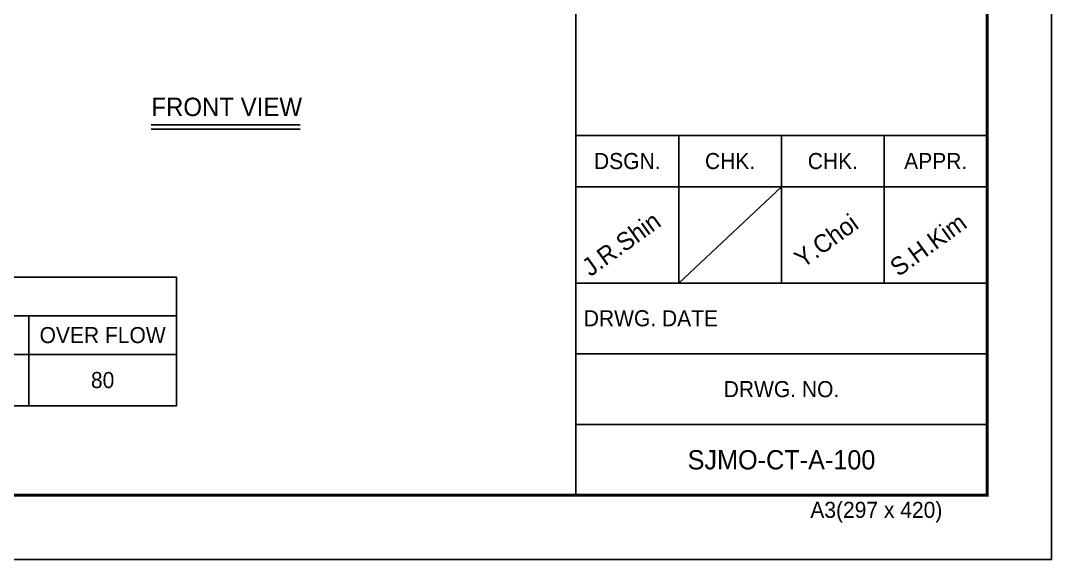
# Model space of a CAD drawing. Header units: millimetres. Extents: x -17070 to 51815, y -291348 to 34245.
# Drawn here: x 40584 to 51815, y 13450 to 19321 of the extents above; entities that cross this region are included whole.
import ezdxf
from ezdxf.enums import TextEntityAlignment as Align

# ---------------------------------------------------------------- set-up
doc = ezdxf.new("R2010")
doc.units = ezdxf.units.MM
for name, color, linetype in [('냉각탑_box', 1, 'Continuous'), ('냉각탑_form', 1, 'Continuous'), ('냉각탑_text', 3, 'Continuous')]:
    doc.layers.add(name, color=color, linetype=linetype)
doc.styles.add('돋움', font='Dotum.ttf')

msp = doc.modelspace()

# ---------------------------------------------------------------- linework, layer by layer
at = {"layer": 'Defpoints'}
msp.add_lwpolyline([(22408.1, 34245), (51815.3, 34245), (51815.3, 13449.9), (22408.1, 13449.9)], close=True, dxfattribs=at)
at = {"layer": '냉각탑_box'}
for p, q in [((42006.1, 18186.6), (43629.5, 18186.6)), ((42006.1, 18140), (43629.5, 18140)), ((36892.8, 16104.4), (42282.8, 16104.4)), ((40672.8, 16104.4), (40672.8, 15124.4)), ((27232.8, 15684.4), (42282.8, 15684.4))]:
    msp.add_line(p, q, dxfattribs=at)
msp.add_lwpolyline([(27232.8, 16524.4), (42282.8, 16524.4), (42282.8, 15124.4), (27232.8, 15124.4)], close=True, dxfattribs=at)
at = {"layer": '냉각탑_form'}
for p, q in [((46634, 26508.1), (46634, 14150.1)), ((46634, 18071.1), (51115.1, 18071.1)), ((47754.3, 18071.1), (47754.3, 16460.7)), ((48874.6, 18071.1), (48874.6, 16460.7)), ((49994.8, 18071.1), (49994.8, 16460.7)), ((46634, 17510.9), (51115.1, 17510.9)), ((48874.6, 17510.9), (47754.3, 16460.7)), ((46634, 16460.7), (51115.1, 16460.7)), ((46634, 15690.5), (51115.1, 15690.5)), ((46634, 14920.3), (51115.1, 14920.3))]:
    msp.add_line(p, q, dxfattribs=at)
at = {"layer": '냉각탑_form', "const_width": 35}
msp.add_lwpolyline([(23108.3, 33544.9), (23108.3, 14150.1), (51115.1, 14150.1), (51115.1, 33544.9)], close=True, dxfattribs=at)

# ---------------------------------------------------------------- texts
at = {"layer": '냉각탑_form', "style": '돋움'}
for s, p in [('DSGN.', (47194.2, 17791)), ('CHK.', (48314.4, 17791)), ('CHK.', (49434.7, 17791)), ('APPR.', (50555, 17791)), ('DRWG. NO.', (48874.6, 15305.4))]:
    msp.add_text(s, height=175.04, dxfattribs=at).set_placement(p, align=Align.MIDDLE_CENTER)
for s, height, p in [('DRWG. DATE', 175.04, (46720.2, 15990)), ('A3(297 x 420)', 175.043, (49188.7, 13902.5))]:
    msp.add_text(s, height=height, dxfattribs=at).set_placement(p)
at = {"layer": '냉각탑_text', "style": '돋움'}
for s, height, p in [('FRONT VIEW', 199.97, (42829.7, 18381.3)), ('OVER FLOW', 175, (41477.8, 15894.4)), ('80', 175, (41477.8, 15404.4)), ('SJMO-CT-A-100', 210.051, (48874.6, 14535.2))]:
    msp.add_text(s, height=height, dxfattribs=at).set_placement(p, align=Align.MIDDLE_CENTER)
for s, p in [('J.R.Shin', (46792.4, 16524.8)), ('Y.Choi', (49107.7, 16618.2)), ('S.H.Kim', (50148.9, 16524.8))]:
    msp.add_text(s, height=196.05, rotation=35.81856, dxfattribs=at).set_placement(p)

doc.saveas('drawing.dxf')
